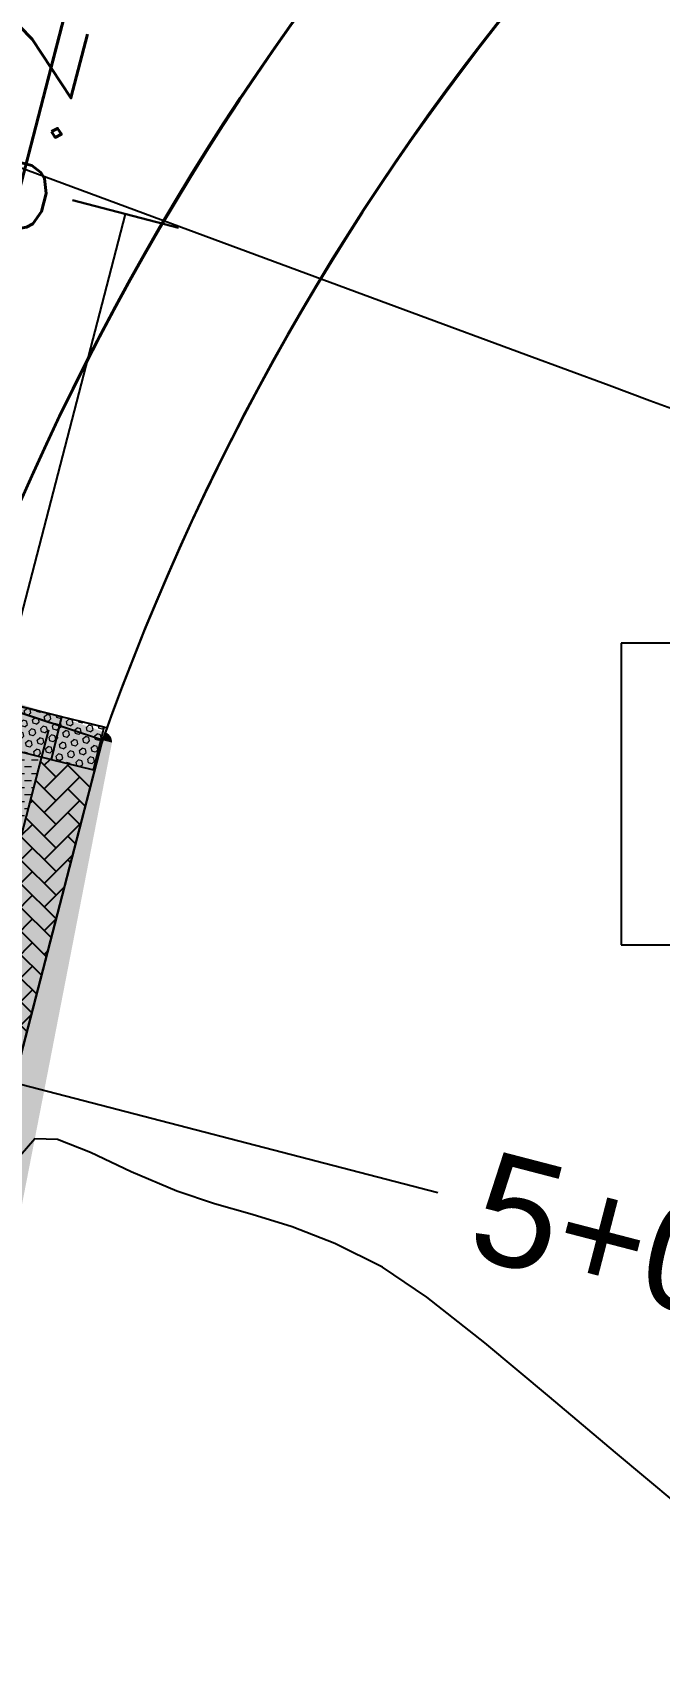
# Model space of a CAD drawing. Header units: millimetres. Extents: x 340454 to 342791, y 6993867 to 6995092.
# Drawn here: x 340766.25 to 340771.98, y 6994481.65 to 6994496.39 of the extents above; entities that cross this region are included whole.
import ezdxf

# ---------------------------------------------------------------- set-up
doc = ezdxf.new("R2010")
doc.units = ezdxf.units.MM
doc.header["$LTSCALE"] = 10
doc.linetypes.add('DASHDOT', pattern=[25.4, 12.7, -6.35, 0, -6.35])
for name, color, linetype in [('_1 TXT_Elementos', 2, 'Continuous'), ('A-MODELAGEM', 7, 'Continuous'), ('Alinhamento', 7, 'Continuous'), ('ANGICO', 7, 'Continuous'), ('Cotas', 7, 'Continuous'), ('F-HZ-CORREDOR-FEAT', 2, 'Continuous'), ('F-HZ-SECAO-TXT', 7, 'Continuous'), ('Lotes', 7, 'Continuous'), ('T-HM-CURVA_INTERMEDIARIA', 45, 'Continuous'), ('T-HM-CURVA_MESTRA', 20, 'Continuous'), ('TRAMA', 7, 'Continuous'), ('U-SC-SECAO_TIPO', 251, 'Continuous'), ('URB-Quadras', 3, 'Continuous')]:
    doc.layers.add(name, color=color, linetype=linetype)
doc.layers.add('_1 TXT_Estaca', color=4, linetype='Continuous', lineweight=30)
doc.styles.add('ARIAL', font='arial.ttf', dxfattribs={"height": 2})
doc.styles.add('Padrao', font='romans.shx', dxfattribs={"height": 1.5})

msp = doc.modelspace()

# ---------------------------------------------------------------- hatches: boundary and pattern name
at = {"layer": 'ANGICO', "lineweight": 20, "transparency": 33554679}
h = msp.add_hatch(dxfattribs=at)
h.set_pattern_fill('HEX', color=253, scale=0.01, angle=43.3212, double=1)
h.set_pattern_definition([(43.3212175, (340586.445, 6997572.62737), (-0.0377297616, 0.0400081566), [0.03175, -0.0635]), (163.3212175, (340586.445, 6997572.62737), (-0.0157831991, -0.0526790103), [0.03175, -0.0635]), (103.3212175, (340586.4681, 6997572.64915), (-0.0535129607, -0.0126708538), [0.03175, -0.0635])])
h.paths.add_polyline_path([(340766.427, 6994489.758), (340766.523, 6994490.146), (340766.135, 6994490.242), (340766.039, 6994489.854)])
h = msp.add_hatch(dxfattribs=at)
h.set_pattern_fill('HEX', color=253, scale=0.01, angle=43.3212, double=1)
h.set_pattern_definition([(43.3212175, (340586.830165, 6997572.532126), (-0.0377297616, 0.0400081566), [0.03175, -0.0635]), (163.3212175, (340586.830165, 6997572.532126), (-0.0157831991, -0.0526790103), [0.03175, -0.0635]), (103.3212175, (340586.853264, 6997572.55391), (-0.0535129607, -0.0126708538), [0.03175, -0.0635])])
h.paths.add_polyline_path([(340766.812, 6994489.662), (340766.908, 6994490.051), (340766.52, 6994490.147), (340766.424, 6994489.758)])
at = {"layer": 'ANGICO', "lineweight": 20, "transparency": 33554687}
h = msp.add_hatch(dxfattribs=at)
h.set_pattern_fill('DASH', color=253, scale=0.02, double=1)
h.set_pattern_definition([(0, (337861.49948, 6993610.78793), (0.0635, 0.0635), [0.0635, -0.0635])])
h.paths.add_polyline_path([(340766.338, 6994489.78), (340765.95, 6994489.876), (340764.321, 6994483.611), (340764.628, 6994483.203)])
at = {"layer": 'TRAMA'}
h = msp.add_hatch(dxfattribs=at)
h.set_pattern_fill('MUDST', color=253, scale=0.8)
h.set_pattern_definition([(0, (340635.80378, 6994418.6693), (0.4, 0.2), [0.2, -0.2, 0, -0.2, 0, -0.2])])
edge = h.paths.add_edge_path()
edge.add_line((340775.242, 6994463.544), (340773.927, 6994467.451))
edge.add_line((340773.927, 6994467.451), (340773.963, 6994470.081))
edge.add_line((340773.963, 6994470.081), (340774.876, 6994473.185))
edge.add_line((340774.876, 6994473.185), (340775.278, 6994475.85))
edge.add_line((340775.278, 6994475.85), (340772.357, 6994478.48))
edge.add_line((340772.357, 6994478.48), (340772.111, 6994478.569))
edge.add_arc((340767.37, 6994475.545), 5.624, -34.9514, 32.522, ccw=False)
edge.add_arc((340777.889, 6994467.081), 7.9, 138.4256, 185.755)
edge.add_arc((340763.767, 6994465.308), 6.337, 8.4029, 8.9033, ccw=False)
edge.add_arc((340763.712, 6994465.675), 6.349, -132.9135, 5.0541, ccw=False)
edge.add_line((340759.389, 6994461.025), (340758.653, 6994458.19))
edge.add_arc((340759.35, 6994458.087), 0.704, 171.6132, 219.1842)
edge.add_arc((340763.377, 6994463.713), 7.6, 233.0077, 307.839)
edge.add_arc((340770.752, 6994453.51), 5, -10.2908, 122.8478, ccw=False)
edge.add_arc((340781.398, 6994453.004), 5.739, 183.8756, 221.0511)
edge.add_arc((340774.748, 6994446.187), 3.832, -82.8353, 52.7098, ccw=False)
edge.add_line((340775.226, 6994442.385), (340779.316, 6994440.222))
edge.add_line((340779.316, 6994440.222), (340785.127, 6994436.453))
edge.add_line((340785.127, 6994436.453), (340786.692, 6994435.438))
edge.add_line((340786.692, 6994435.438), (340788.189, 6994434.051))
edge.add_line((340788.189, 6994434.051), (340789.833, 6994433.594))
edge.add_line((340789.833, 6994433.594), (340792.425, 6994434.398))
edge.add_line((340792.425, 6994434.398), (340794.836, 6994432.973))
edge.add_line((340794.836, 6994432.973), (340795.349, 6994431.341))
edge.add_line((340795.349, 6994431.341), (340796.225, 6994427.227))
edge.add_line((340796.225, 6994427.227), (340803.306, 6994425.217))
edge.add_line((340803.306, 6994425.217), (340814.821, 6994465.865))
edge.add_arc((340823.002, 6994471.62), 10.003, 142.1475, 215.1239, ccw=False)
edge.add_line((340815.104, 6994477.759), (340815.44, 6994514.818))
edge.add_arc((340798.378, 6994522.634), 18.767, 303.1044, 335.389, ccw=False)
edge.add_line((340808.628, 6994506.913), (340808.006, 6994472.385))
edge.add_line((340808.006, 6994472.385), (340798.513, 6994433.373))
edge.add_line((340798.513, 6994433.373), (340797.627, 6994433.819))
edge.add_line((340797.627, 6994433.819), (340792.77, 6994436.119))
edge.add_line((340792.77, 6994436.119), (340790.944, 6994439.588))
edge.add_line((340790.944, 6994439.588), (340792.186, 6994442.546))
edge.add_line((340792.186, 6994442.546), (340790.944, 6994444.701))
edge.add_line((340790.944, 6994444.701), (340790.287, 6994446.746))
edge.add_line((340790.287, 6994446.746), (340790.725, 6994449.996))
edge.add_line((340790.725, 6994449.996), (340789.264, 6994450.398))
edge.add_line((340789.264, 6994450.398), (340786.197, 6994450.069))
edge.add_line((340786.197, 6994450.069), (340784.371, 6994449.667))
edge.add_line((340784.371, 6994449.667), (340784.919, 6994447.732))
edge.add_line((340784.919, 6994447.732), (340783.787, 6994445.577))
edge.add_line((340783.787, 6994445.577), (340782.143, 6994445.322))
edge.add_line((340782.143, 6994445.322), (340778.163, 6994448.17))
edge.add_line((340778.163, 6994448.17), (340777.871, 6994452.26))
edge.add_line((340777.871, 6994452.26), (340777.177, 6994455.255))
edge.add_line((340777.177, 6994455.255), (340776.447, 6994460.038))
edge.add_line((340776.447, 6994460.038), (340775.242, 6994463.544))
h = msp.add_hatch(dxfattribs=at)
h.set_pattern_fill('AR-HBONE', color=253, scale=0.0015)
h.set_pattern_definition([(45, (337861.49948, 6993610.78793), (0, 0.215526147), [0.4572, -0.1524]), (135, (337861.60724, 6993610.8957), (2e-17, 0.215526147), [0.4572, -0.1524])])
h.paths.add_polyline_path([(340766.821, 6994489.66), (340766.424, 6994489.758), (340766.335, 6994489.78), (340764.628, 6994483.203), (340765.013, 6994482.694), (340765.129, 6994483.143), (340765.11, 6994483.143), (340765.088, 6994483.154), (340765.065, 6994483.188), (340765.047, 6994483.243), (340765.043, 6994483.222), (340765.031, 6994483.188), (340765.009, 6994483.165), (340764.975, 6994483.154), (340764.952, 6994483.154), (340764.919, 6994483.165), (340764.885, 6994483.188), (340764.862, 6994483.21), (340764.84, 6994483.244), (340764.829, 6994483.278), (340764.817, 6994483.301), (340764.836, 6994483.355), (340764.874, 6994483.368), (340764.919, 6994483.379), (340764.975, 6994483.379), (340764.919, 6994483.391), (340764.874, 6994483.413), (340764.84, 6994483.447), (340764.84, 6994483.492), (340764.851, 6994483.526), (340764.874, 6994483.548), (340764.896, 6994483.582), (340764.919, 6994483.605), (340764.952, 6994483.616), (340764.986, 6994483.616), (340765.02, 6994483.616), (340765.043, 6994483.605), (340765.065, 6994483.571), (340765.076, 6994483.526), (340765.099, 6994483.571), (340765.133, 6994483.605), (340765.178, 6994483.605), (340765.2, 6994483.593), (340765.239, 6994483.567)])

# ---------------------------------------------------------------- linework, layer by layer
at = {"lineweight": 20}
msp.add_lwpolyline([(340765.7, 6994493.252), (340768.966, 6994505.837), (340737.747, 6994518.632, -0.025417), (340733.761, 6994503.501), (340765.7, 6994493.252)], format="xyb", close=True, dxfattribs=at)
at = {"layer": '_1 TXT_Estaca', "color": 7, "linetype": 'Continuous', "lineweight": 30}
msp.add_line((340767.588, 6994494.605), (340766.62, 6994494.856), dxfattribs=at)
at = {"layer": 'A-MODELAGEM', "color": 161, "linetype": 'Continuous', "lineweight": -3}
for points in [[(340766.916, 6994490.006), (340765.966, 6994490.323), (340765.94, 6994490.245)], [(340765.94, 6994490.245), (340764.699, 6994489.444), (340766.618, 6994488.876)], [(340766.892, 6994489.933), (340765.94, 6994490.245), (340766.618, 6994488.876)], [(340766.916, 6994490.006), (340765.94, 6994490.245), (340766.892, 6994489.933)], [(340766.916, 6994490.006), (340766.892, 6994489.933), (340766.92, 6994490.005)], [(340766.92, 6994490.005), (340766.892, 6994489.933), (340766.924, 6994490.003)], [(340766.924, 6994490.003), (340766.892, 6994489.933), (340766.927, 6994490.001)], [(340766.927, 6994490.001), (340766.892, 6994489.933), (340766.931, 6994489.999)], [(340766.931, 6994489.999), (340766.892, 6994489.933), (340766.934, 6994489.996)], [(340766.934, 6994489.996), (340766.892, 6994489.933), (340766.937, 6994489.994)], [(340766.937, 6994489.994), (340766.892, 6994489.933), (340766.941, 6994489.991)], [(340766.941, 6994489.991), (340766.892, 6994489.933), (340766.944, 6994489.989)], [(340766.944, 6994489.989), (340766.892, 6994489.933), (340766.947, 6994489.986)], [(340766.947, 6994489.986), (340766.892, 6994489.933), (340766.95, 6994489.983)], [(340766.95, 6994489.983), (340766.892, 6994489.933), (340766.952, 6994489.98)], [(340766.952, 6994489.98), (340766.892, 6994489.933), (340766.955, 6994489.977)], [(340766.955, 6994489.977), (340766.892, 6994489.933), (340766.958, 6994489.974)], [(340766.958, 6994489.974), (340766.892, 6994489.933), (340766.96, 6994489.97)], [(340766.963, 6994489.967), (340766.96, 6994489.97), (340766.892, 6994489.933)], [(340766.965, 6994489.963), (340766.963, 6994489.967), (340766.892, 6994489.933)], [(340766.967, 6994489.959), (340766.965, 6994489.963), (340766.892, 6994489.933)], [(340766.969, 6994489.956), (340766.967, 6994489.959), (340766.892, 6994489.933)], [(340766.979, 6994489.911), (340766.892, 6994489.933), (340766.618, 6994488.876)], [(340766.979, 6994489.911), (340766.618, 6994488.876), (340766.769, 6994488.836)], [(340766.971, 6994489.952), (340766.969, 6994489.956), (340766.892, 6994489.933)], [(340766.972, 6994489.947), (340766.971, 6994489.952), (340766.892, 6994489.933)], [(340766.974, 6994489.943), (340766.972, 6994489.947), (340766.892, 6994489.933)], [(340766.975, 6994489.939), (340766.974, 6994489.943), (340766.892, 6994489.933)], [(340766.976, 6994489.934), (340766.975, 6994489.939), (340766.892, 6994489.933)], [(340766.977, 6994489.93), (340766.976, 6994489.934), (340766.892, 6994489.933)], [(340766.978, 6994489.925), (340766.977, 6994489.93), (340766.892, 6994489.933)], [(340766.978, 6994489.92), (340766.978, 6994489.925), (340766.892, 6994489.933)], [(340766.979, 6994489.916), (340766.978, 6994489.92), (340766.892, 6994489.933)], [(340766.979, 6994489.911), (340766.979, 6994489.916), (340766.892, 6994489.933)], [(340766.618, 6994488.876), (340764.699, 6994489.444), (340764.411, 6994488.332)], [(340766.618, 6994488.876), (340764.411, 6994488.332), (340766.343, 6994487.818)], [(340766.769, 6994488.836), (340766.618, 6994488.876), (340766.343, 6994487.818)], [(340766.769, 6994488.836), (340766.343, 6994487.818), (340766.56, 6994487.762)], [(340766.343, 6994487.818), (340764.411, 6994488.332), (340766.069, 6994486.761)], [(340766.56, 6994487.762), (340766.343, 6994487.818), (340766.069, 6994486.761)], [(340766.56, 6994487.762), (340766.069, 6994486.761), (340766.351, 6994486.688)], [(340766.351, 6994486.688), (340766.069, 6994486.761), (340765.794, 6994485.703)], [(340766.351, 6994486.688), (340765.794, 6994485.703), (340766.141, 6994485.613)]]:
    msp.add_solid(points, dxfattribs=at)
at = {"layer": 'A-MODELAGEM', "color": 11, "linetype": 'Continuous', "lineweight": -3}
for points in [[(340766.92, 6994490.005), (340766.916, 6994490.006), (340766.92, 6994490.005)], [(340766.924, 6994490.003), (340766.92, 6994490.005), (340766.92, 6994490.005)], [(340766.924, 6994490.003), (340766.92, 6994490.005), (340766.924, 6994490.003)], [(340766.928, 6994490.002), (340766.924, 6994490.003), (340766.924, 6994490.003)], [(340766.928, 6994490.002), (340766.924, 6994490.003), (340766.927, 6994490.001)], [(340766.931, 6994490), (340766.928, 6994490.002), (340766.927, 6994490.001)], [(340766.931, 6994490), (340766.927, 6994490.001), (340766.931, 6994489.999)], [(340766.935, 6994489.998), (340766.931, 6994490), (340766.931, 6994489.999)], [(340766.935, 6994489.998), (340766.931, 6994489.999), (340766.934, 6994489.996)], [(340766.938, 6994489.995), (340766.935, 6994489.998), (340766.934, 6994489.996)], [(340766.938, 6994489.995), (340766.934, 6994489.996), (340766.937, 6994489.994)], [(340766.942, 6994489.993), (340766.938, 6994489.995), (340766.937, 6994489.994)], [(340766.942, 6994489.993), (340766.937, 6994489.994), (340766.941, 6994489.991)], [(340766.945, 6994489.99), (340766.942, 6994489.993), (340766.941, 6994489.991)], [(340766.945, 6994489.99), (340766.941, 6994489.991), (340766.944, 6994489.989)], [(340766.948, 6994489.988), (340766.945, 6994489.99), (340766.944, 6994489.989)], [(340766.948, 6994489.988), (340766.944, 6994489.989), (340766.947, 6994489.986)], [(340766.951, 6994489.985), (340766.948, 6994489.988), (340766.947, 6994489.986)], [(340766.951, 6994489.985), (340766.947, 6994489.986), (340766.95, 6994489.983)], [(340766.954, 6994489.982), (340766.951, 6994489.985), (340766.95, 6994489.983)], [(340766.954, 6994489.982), (340766.95, 6994489.983), (340766.952, 6994489.98)], [(340766.957, 6994489.978), (340766.954, 6994489.982), (340766.952, 6994489.98)], [(340766.957, 6994489.978), (340766.952, 6994489.98), (340766.955, 6994489.977)], [(340766.96, 6994489.975), (340766.957, 6994489.978), (340766.955, 6994489.977)], [(340766.96, 6994489.975), (340766.955, 6994489.977), (340766.958, 6994489.974)], [(340766.962, 6994489.972), (340766.96, 6994489.975), (340766.958, 6994489.974)], [(340766.962, 6994489.972), (340766.958, 6994489.974), (340766.96, 6994489.97)], [(340766.962, 6994489.972), (340766.96, 6994489.97), (340766.963, 6994489.967)], [(340766.962, 6994489.972), (340766.963, 6994489.967), (340766.965, 6994489.968)], [(340766.965, 6994489.968), (340766.963, 6994489.967), (340766.965, 6994489.963)], [(340766.965, 6994489.968), (340766.965, 6994489.963), (340766.967, 6994489.964)], [(340766.967, 6994489.964), (340766.965, 6994489.963), (340766.967, 6994489.959)], [(340766.967, 6994489.964), (340766.967, 6994489.959), (340766.969, 6994489.96)], [(340766.969, 6994489.96), (340766.967, 6994489.959), (340766.969, 6994489.956)], [(340766.969, 6994489.96), (340766.969, 6994489.956), (340766.971, 6994489.956)], [(340766.971, 6994489.956), (340766.969, 6994489.956), (340766.971, 6994489.952)], [(340766.971, 6994489.956), (340766.971, 6994489.952), (340766.973, 6994489.952)], [(340766.973, 6994489.952), (340766.971, 6994489.952), (340766.972, 6994489.947)], [(340766.973, 6994489.952), (340766.972, 6994489.947), (340766.974, 6994489.948)], [(340766.974, 6994489.948), (340766.972, 6994489.947), (340766.974, 6994489.943)], [(340766.974, 6994489.948), (340766.974, 6994489.943), (340766.976, 6994489.943)], [(340766.976, 6994489.943), (340766.974, 6994489.943), (340766.975, 6994489.939)], [(340766.976, 6994489.943), (340766.975, 6994489.939), (340766.977, 6994489.939)], [(340766.977, 6994489.939), (340766.975, 6994489.939), (340766.976, 6994489.934)], [(340766.977, 6994489.939), (340766.976, 6994489.934), (340766.978, 6994489.934)], [(340766.978, 6994489.934), (340766.976, 6994489.934), (340766.977, 6994489.93)], [(340766.978, 6994489.934), (340766.977, 6994489.93), (340766.978, 6994489.93)], [(340766.978, 6994489.93), (340766.977, 6994489.93), (340766.978, 6994489.925)], [(340766.978, 6994489.93), (340766.978, 6994489.925), (340766.979, 6994489.925)], [(340766.979, 6994489.925), (340766.978, 6994489.925), (340766.978, 6994489.92)], [(340766.979, 6994489.925), (340766.978, 6994489.92), (340766.979, 6994489.92)], [(340766.979, 6994489.92), (340766.978, 6994489.92), (340766.979, 6994489.916)], [(340766.979, 6994489.92), (340766.979, 6994489.916), (340766.979, 6994489.916)], [(340766.979, 6994489.916), (340766.979, 6994489.916), (340766.979, 6994489.911)]]:
    msp.add_solid(points, dxfattribs=at)
at = {"layer": 'Alinhamento', "color": 1, "linetype": 'Continuous', "lineweight": -3, "flags": 128}
msp.add_lwpolyline([(340695.667, 6994466.426), (340716.099, 6994460.814), (340755.489, 6994449.996), (340767.104, 6994494.731)], dxfattribs=at)
at = {"layer": 'Cotas', "color": 253}
for points in [[(340766.427, 6994489.758), (340766.523, 6994490.146), (340766.135, 6994490.242), (340766.039, 6994489.854)], [(340766.812, 6994489.662), (340766.908, 6994490.051), (340766.52, 6994490.147), (340766.424, 6994489.758)]]:
    msp.add_lwpolyline(points, close=True, dxfattribs=at)
at = {"layer": 'F-HZ-CORREDOR-FEAT', "color": 2, "linetype": 'Continuous', "lineweight": -3}
msp.add_polyline3d([(340764.404, 6994480.35, 723.72), (340766.892, 6994489.933, 724.5), (340765.94, 6994490.245, 724.5), (340764.988, 6994490.556, 724.5), (340756.704, 6994458.636, 721.763), (340754.789, 6994451.26, 721.13), (340715.558, 6994462.034, 719.996), (340715.051, 6994460.926, 719.902), (340714.669, 6994460.091, 719.831), (340714.149, 6994458.953, 719.727), (340710.749, 6994451.519, 719.049), (340711.735, 6994451.239, 719.049), (340712.694, 6994450.967, 719.049), (340716.664, 6994459.656, 719.83), (340754.287, 6994449.324, 720.61), (340755.992, 6994447.95, 721)], dxfattribs=at)
at = {"layer": 'Lotes', "color": 253}
for p, q in [((340768.939, 6994505.784), (340765.673, 6994493.199)), ((340764.979, 6994490.528), (340766.934, 6994490.044)), ((340766.399, 6994490.027), (340764.131, 6994481.287)), ((340766.883, 6994489.901), (340764.615, 6994481.161))]:
    msp.add_line(p, q, dxfattribs=at)
at = {"layer": 'Lotes'}
msp.add_lwpolyline([(340814.83, 6994465.897, -0.329637), (340815.113, 6994477.79), (340815.628, 6994534.547), (340837.692, 6994554.893, -0.019549), (340816.088, 6994580.14, -0.011155), (340804.454, 6994595.59), (340780.237, 6994577.232), (340785.597, 6994569.969), (340782.252, 6994557.08), (340779.008, 6994544.581), (340775.433, 6994530.806), (340771.774, 6994516.706), (340768.948, 6994505.815), (340765.682, 6994493.23), (340762.688, 6994481.695), (340758.988, 6994467.439), (340754.789, 6994451.259), (340715.382, 6994462.082, -0.041301), (340714.864, 6994460.516), (340710.749, 6994451.519), (340803.314, 6994425.249), (340814.83, 6994465.897, -0.329637)], format="xyb", close=True, dxfattribs=at)
at = {"layer": 'Lotes', "color": 251, "true_color": 0x636466}
msp.add_lwpolyline([(340766.892, 6994489.933), (340765.001, 6994490.561, 0.222258), (340765.814, 6994491.328, -0.376615), (340794.345, 6994505.878, 0.336721), (340813.474, 6994514.268), (340813.545, 6994533.489, -0.694848), (340781.996, 6994554.546), (340782.461, 6994557.835), (340785.611, 6994569.974), (340787.773, 6994570.39), (340784.188, 6994556.578, 0.789558), (340814.279, 6994536.02), (340815.631, 6994534.546), (340815.449, 6994514.85, -0.358674), (340793.994, 6994504.42, 0.387877)], format="xyb", close=True, dxfattribs=at)
at = {"layer": 'Lotes', "color": 253}
for radius, end in [(24.277, 158.2944), (22.777, 160.5506)]:
    msp.add_arc((340788.36, 6994482.317), radius, 75.6522, end, dxfattribs=at)
at = {"layer": 'T-HM-CURVA_INTERMEDIARIA', "color": 45, "linetype": 'Continuous', "lineweight": -3, "elevation": 724, "flags": 128}
msp.add_lwpolyline([(340772.13, 6994482.974), (340771.576, 6994483.438), (340770.975, 6994483.946), (340770.383, 6994484.438), (340769.855, 6994484.852), (340769.448, 6994485.126), (340769.014, 6994485.342), (340768.623, 6994485.494), (340768.26, 6994485.606), (340767.914, 6994485.706), (340767.571, 6994485.819), (340767.154, 6994485.996), (340766.783, 6994486.172), (340766.482, 6994486.291), (340766.275, 6994486.298), (340766.14, 6994486.143)], dxfattribs=at)
at = {"layer": 'T-HM-CURVA_MESTRA', "color": 20, "linetype": 'Continuous', "lineweight": -3, "elevation": 725, "flags": 128}
msp.add_lwpolyline([(340762.509, 6994496.49), (340762.786, 6994496.384), (340763.11, 6994496.261), (340763.399, 6994496.153), (340763.636, 6994496.066), (340763.811, 6994496.003), (340763.971, 6994495.95), (340764.13, 6994495.897), (340764.419, 6994495.79), (340765.117, 6994495.533), (340766.11, 6994495.166), (340767.285, 6994494.733), (340768.526, 6994494.274), (340769.721, 6994493.833), (340770.756, 6994493.45), (340771.517, 6994493.169), (340771.89, 6994493.031), (340772.158, 6994492.932)], dxfattribs=at)
at = {"layer": 'U-SC-SECAO_TIPO', "color": 251, "linetype": 'DASHDOT', "lineweight": -3}
msp.add_lwpolyline([(340713.771, 6994500.394), (340765.113, 6994487.063), (340769.953, 6994485.807)], dxfattribs=at)
at = {"layer": 'URB-Quadras', "color": 252, "lineweight": 0}
msp.add_lwpolyline([(340837.692, 6994554.893, -0.019549), (340816.088, 6994580.14, -0.011155), (340804.454, 6994595.59), (340780.237, 6994577.232), (340785.597, 6994569.969), (340782.252, 6994557.08), (340779.008, 6994544.581), (340775.433, 6994530.806), (340771.774, 6994516.706), (340768.948, 6994505.815), (340765.682, 6994493.23), (340762.688, 6994481.695), (340758.988, 6994467.439), (340754.789, 6994451.259), (340715.382, 6994462.082, -0.041301), (340714.864, 6994460.516), (340709.066, 6994447.839), (340802.223, 6994421.401), (340814.815, 6994465.844, -0.327026), (340815.113, 6994477.79), (340815.628, 6994534.547), (340837.692, 6994554.893, -0.019145)], format="xyb", close=True, dxfattribs=at)

# ---------------------------------------------------------------- texts
at = {"layer": '_1 TXT_Estaca', "color": 4, "linetype": 'Continuous', "lineweight": 30, "insert": (340766.378, 6994494.919), "char_height": 1, "attachment_point": 8, "rotation": 75.4451, "style": 'Padrao'}
msp.add_mtext('{\\C1;5+8.25}', dxfattribs=at)
at = {"layer": 'F-HZ-SECAO-TXT', "color": 7, "linetype": 'Continuous', "lineweight": -3, "insert": (340770.316, 6994485.713), "char_height": 1, "attachment_point": 4, "rotation": 345.4451, "style": 'ARIAL'}
msp.add_mtext('5+0.33', dxfattribs=at)

# ---------------------------------------------------------------- next in the draw order: texts
at = {"layer": '_1 TXT_Elementos', "color": 1, "linetype": 'Continuous', "lineweight": -3, "insert": (340772.002, 6994489.442), "char_height": 0.75, "width": 17.13393, "attachment_point": 4, "style": 'Padrao', "bg_fill": 3, "box_fill_scale": 1.5, "bg_fill_color": 256, "bg_fill_true_color": 13158600, "bg_fill_transparency": 0}
msp.add_mtext('{\\C1;ESTACA:5+08,255\\PEixo-PASSEIO ACESSO RUA C}', dxfattribs=at)

# ---------------------------------------------------------------- next in the draw order: linework, layer by layer
at = {"layer": '_1 TXT_Elementos', "color": 1, "linetype": 'Continuous', "lineweight": -3}
for p, q in [((340771.627, 6994490.817), (340771.627, 6994488.067)), ((340789.341, 6994490.817), (340771.627, 6994490.817)), ((340771.627, 6994488.067), (340789.341, 6994488.067))]:
    msp.add_line(p, q, dxfattribs=at)

doc.saveas('drawing.dxf')
